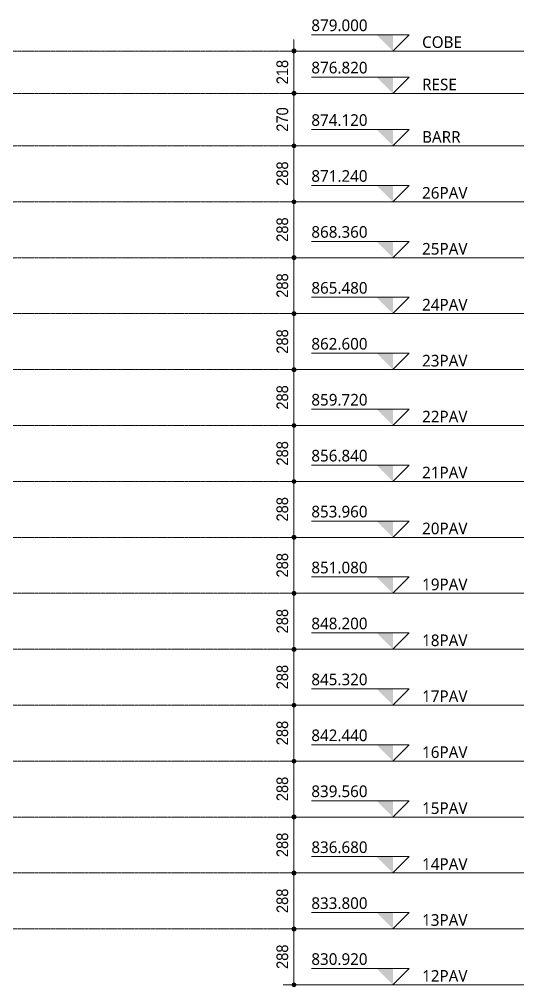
# Model space of a CAD drawing. Header units: centimetres. Extents: x -2198 to 42786, y -3196 to 88064.
# Drawn here: x 31723 to 34317, y 83103 to 88064 of the extents above; entities that cross this region are included whole.
import ezdxf

# ---------------------------------------------------------------- set-up
doc = ezdxf.new("R2010")
doc.units = ezdxf.units.CM
doc.linetypes.add('Centro', pattern=[3.175, 0.635, -0.47625, 1.5875, -0.47625])
for name, color, linetype, lineweight in [('A-ANNO-DIMS', 7, 'Continuous', 9), ('A-ANNO-DIMS-400', 7, 'Continuous', 9), ('A-FLOR-LEVL', 7, 'Continuous', 9)]:
    doc.layers.add(name, color=color, linetype=linetype, lineweight=lineweight)
doc.styles.add('Arial_4', font='arial.ttf', dxfattribs={"width": 0.9, "height": 60})
doc.styles.add('Gadugi_7', font='gadugi.ttf', dxfattribs={"height": 60})
doc.dimstyles.new('PED_1_5mm_ESQ_4', dxfattribs={"dimscale": 30.48, "dimtxt": 61.215564, "dimasz": 2.624672, "dimexe": 1.968504, "dimexo": 1.968504, "dimgap": 0.393701, "dimtad": 1, "dimdec": 1, "dimrnd": 0.5, "dimdsep": 46, "dimtxsty": 'Arial_4', "dimblk1": 'DOTSMALL', "dimblk2": 'DOTSMALL', "dimsah": 1, "dimcen": 0.09, "dimdle": 1.968504, "dimazin": 0, "dimtfac": 1, "dimtdec": 4, "dimtix": 1, "dimtmove": 0, "dimatfit": 3, "dimfxl": 1, "dimtvp": 1, "dimtolj": 1, "dimtzin": 0, "dimarcsym": 2})

# ---------------------------------------------------------------- blocks, each defined once
blk = doc.blocks.new('Nível - NÍVEL - CORTE ESQUEMÁTICO-903305-CT E 002 - CRT ESQ')
at = {"layer": 'A-FLOR-LEVL'}
blk.add_hatch(color=256, dxfattribs=at).paths.add_polyline_path([(3332.7, 79594.1), (3332.7, 79510.1), (3248.6, 79594.1)], flags=0)
for p, q in [((2914.4, 79594.1), (3416.7, 79594.1)), ((3332.7, 79510.1), (3416.7, 79594.1)), ((2768.3, 79510.1), (4005.3, 79510.1))]:
    blk.add_line(p, q, dxfattribs=at)
blk = doc.blocks.new('DIMBLOCK367-CT E 002 - CRT ESQ')
at = {"layer": 'A-ANNO-DIMS-400'}
h = blk.add_hatch(color=256, dxfattribs=at)
edge = h.paths.add_edge_path(flags=0)
edge.add_arc((33135.4, 87900), 10, 0, 360)
h = blk.add_hatch(color=256, dxfattribs=at)
edge = h.paths.add_edge_path(flags=0)
edge.add_arc((33135.4, 87682), 10, 0, 360)
for p, q in [((33135.4, 87960), (33135.4, 87682)), ((33089.6, 87900), (33195.4, 87900)), ((33135.4, 87900), (33089.6, 87900)), ((33089.6, 87682), (33195.4, 87682)), ((33135.4, 87682), (33089.6, 87682))]:
    blk.add_line(p, q, dxfattribs=at)
for centre in [(33135.4, 87900), (33135.4, 87682)]:
    blk.add_circle(centre, 10, dxfattribs=at)
at = {"layer": 'A-ANNO-DIMS-400', "color": 0, "insert": (33045.5, 87728.8), "char_height": 60, "width": 149.178, "attachment_point": 1, "rotation": 90, "line_spacing_factor": 0.941778, "style": 'Arial_4'}
blk.add_mtext('218', dxfattribs=at)
blk = doc.blocks.new('_DotSmall')
at = {"color": 0, "linetype": 'ByBlock', "const_width": 0.5}
blk.add_lwpolyline([(-0.0625, 0, 1), (0.0625, 0, 1)], format="xyb", close=True, dxfattribs=at)
blk = doc.blocks.new('DIMBLOCK368-CT E 002 - CRT ESQ')
at = {"layer": 'A-ANNO-DIMS-400'}
h = blk.add_hatch(color=256, dxfattribs=at)
edge = h.paths.add_edge_path(flags=0)
edge.add_arc((33135.4, 87682), 10, 0, 360)
h = blk.add_hatch(color=256, dxfattribs=at)
edge = h.paths.add_edge_path(flags=0)
edge.add_arc((33135.4, 87412), 10, 0, 360)
for p, q in [((33089.6, 87682), (33195.4, 87682)), ((33135.4, 87682), (33089.6, 87682)), ((33135.4, 87682), (33135.4, 87412)), ((33089.6, 87412), (33195.4, 87412)), ((33135.4, 87412), (33089.6, 87412))]:
    blk.add_line(p, q, dxfattribs=at)
for centre in [(33135.4, 87682), (33135.4, 87412)]:
    blk.add_circle(centre, 10, dxfattribs=at)
at = {"layer": 'A-ANNO-DIMS-400', "color": 0, "insert": (33045.5, 87484.8), "char_height": 60, "width": 149.178, "attachment_point": 1, "rotation": 90, "line_spacing_factor": 0.941778, "style": 'Arial_4'}
blk.add_mtext('270', dxfattribs=at)
blk = doc.blocks.new('DIMBLOCK369-CT E 002 - CRT ESQ')
at = {"layer": 'A-ANNO-DIMS-400'}
h = blk.add_hatch(color=256, dxfattribs=at)
edge = h.paths.add_edge_path(flags=0)
edge.add_arc((33135.4, 87412), 10, 0, 360)
h = blk.add_hatch(color=256, dxfattribs=at)
edge = h.paths.add_edge_path(flags=0)
edge.add_arc((33135.4, 87124), 10, 0, 360)
for p, q in [((33089.6, 87412), (33195.4, 87412)), ((33135.4, 87412), (33089.6, 87412)), ((33135.4, 87412), (33135.4, 87124)), ((33089.6, 87124), (33195.4, 87124)), ((33135.4, 87124), (33089.6, 87124))]:
    blk.add_line(p, q, dxfattribs=at)
for centre in [(33135.4, 87412), (33135.4, 87124)]:
    blk.add_circle(centre, 10, dxfattribs=at)
at = {"layer": 'A-ANNO-DIMS-400', "color": 0, "insert": (33045.5, 87205.8), "char_height": 60, "width": 149.178, "attachment_point": 1, "rotation": 90, "line_spacing_factor": 0.941778, "style": 'Arial_4'}
blk.add_mtext('288', dxfattribs=at)
blk = doc.blocks.new('DIMBLOCK370-CT E 002 - CRT ESQ')
at = {"layer": 'A-ANNO-DIMS-400'}
h = blk.add_hatch(color=256, dxfattribs=at)
edge = h.paths.add_edge_path(flags=0)
edge.add_arc((33135.4, 87124), 10, 0, 360)
h = blk.add_hatch(color=256, dxfattribs=at)
edge = h.paths.add_edge_path(flags=0)
edge.add_arc((33135.4, 86836), 10, 0, 360)
for p, q in [((33089.6, 87124), (33195.4, 87124)), ((33135.4, 87124), (33089.6, 87124)), ((33135.4, 87124), (33135.4, 86836)), ((33089.6, 86836), (33195.4, 86836)), ((33135.4, 86836), (33089.6, 86836))]:
    blk.add_line(p, q, dxfattribs=at)
for centre in [(33135.4, 87124), (33135.4, 86836)]:
    blk.add_circle(centre, 10, dxfattribs=at)
at = {"layer": 'A-ANNO-DIMS-400', "color": 0, "insert": (33045.5, 86917.8), "char_height": 60, "width": 149.178, "attachment_point": 1, "rotation": 90, "line_spacing_factor": 0.941778, "style": 'Arial_4'}
blk.add_mtext('288', dxfattribs=at)
blk = doc.blocks.new('DIMBLOCK371-CT E 002 - CRT ESQ')
at = {"layer": 'A-ANNO-DIMS-400'}
h = blk.add_hatch(color=256, dxfattribs=at)
edge = h.paths.add_edge_path(flags=0)
edge.add_arc((33135.4, 86836), 10, 0, 360)
h = blk.add_hatch(color=256, dxfattribs=at)
edge = h.paths.add_edge_path(flags=0)
edge.add_arc((33135.4, 86548), 10, 0, 360)
for p, q in [((33089.6, 86836), (33195.4, 86836)), ((33135.4, 86836), (33089.6, 86836)), ((33135.4, 86836), (33135.4, 86548)), ((33089.6, 86548), (33195.4, 86548)), ((33135.4, 86548), (33089.6, 86548))]:
    blk.add_line(p, q, dxfattribs=at)
for centre in [(33135.4, 86836), (33135.4, 86548)]:
    blk.add_circle(centre, 10, dxfattribs=at)
at = {"layer": 'A-ANNO-DIMS-400', "color": 0, "insert": (33045.5, 86629.8), "char_height": 60, "width": 149.178, "attachment_point": 1, "rotation": 90, "line_spacing_factor": 0.941778, "style": 'Arial_4'}
blk.add_mtext('288', dxfattribs=at)
blk = doc.blocks.new('DIMBLOCK372-CT E 002 - CRT ESQ')
at = {"layer": 'A-ANNO-DIMS-400'}
h = blk.add_hatch(color=256, dxfattribs=at)
edge = h.paths.add_edge_path(flags=0)
edge.add_arc((33135.4, 86548), 10, 0, 360)
h = blk.add_hatch(color=256, dxfattribs=at)
edge = h.paths.add_edge_path(flags=0)
edge.add_arc((33135.4, 86260), 10, 0, 360)
for p, q in [((33089.6, 86548), (33195.4, 86548)), ((33135.4, 86548), (33089.6, 86548)), ((33135.4, 86548), (33135.4, 86260)), ((33089.6, 86260), (33195.4, 86260)), ((33135.4, 86260), (33089.6, 86260))]:
    blk.add_line(p, q, dxfattribs=at)
for centre in [(33135.4, 86548), (33135.4, 86260)]:
    blk.add_circle(centre, 10, dxfattribs=at)
at = {"layer": 'A-ANNO-DIMS-400', "color": 0, "insert": (33045.5, 86341.8), "char_height": 60, "width": 149.178, "attachment_point": 1, "rotation": 90, "line_spacing_factor": 0.941778, "style": 'Arial_4'}
blk.add_mtext('288', dxfattribs=at)
blk = doc.blocks.new('DIMBLOCK373-CT E 002 - CRT ESQ')
at = {"layer": 'A-ANNO-DIMS-400'}
h = blk.add_hatch(color=256, dxfattribs=at)
edge = h.paths.add_edge_path(flags=0)
edge.add_arc((33135.4, 86260), 10, 0, 360)
h = blk.add_hatch(color=256, dxfattribs=at)
edge = h.paths.add_edge_path(flags=0)
edge.add_arc((33135.4, 85972), 10, 0, 360)
for p, q in [((33089.6, 86260), (33195.4, 86260)), ((33135.4, 86260), (33089.6, 86260)), ((33135.4, 86260), (33135.4, 85972)), ((33089.6, 85972), (33195.4, 85972)), ((33135.4, 85972), (33089.6, 85972))]:
    blk.add_line(p, q, dxfattribs=at)
for centre in [(33135.4, 86260), (33135.4, 85972)]:
    blk.add_circle(centre, 10, dxfattribs=at)
at = {"layer": 'A-ANNO-DIMS-400', "color": 0, "insert": (33045.5, 86053.8), "char_height": 60, "width": 149.178, "attachment_point": 1, "rotation": 90, "line_spacing_factor": 0.941778, "style": 'Arial_4'}
blk.add_mtext('288', dxfattribs=at)
blk = doc.blocks.new('DIMBLOCK374-CT E 002 - CRT ESQ')
at = {"layer": 'A-ANNO-DIMS-400'}
h = blk.add_hatch(color=256, dxfattribs=at)
edge = h.paths.add_edge_path(flags=0)
edge.add_arc((33135.4, 85972), 10, 0, 360)
h = blk.add_hatch(color=256, dxfattribs=at)
edge = h.paths.add_edge_path(flags=0)
edge.add_arc((33135.4, 85684), 10, 0, 360)
for p, q in [((33089.6, 85972), (33195.4, 85972)), ((33135.4, 85972), (33089.6, 85972)), ((33135.4, 85972), (33135.4, 85684)), ((33089.6, 85684), (33195.4, 85684)), ((33135.4, 85684), (33089.6, 85684))]:
    blk.add_line(p, q, dxfattribs=at)
for centre in [(33135.4, 85972), (33135.4, 85684)]:
    blk.add_circle(centre, 10, dxfattribs=at)
at = {"layer": 'A-ANNO-DIMS-400', "color": 0, "insert": (33045.5, 85765.8), "char_height": 60, "width": 149.178, "attachment_point": 1, "rotation": 90, "line_spacing_factor": 0.941778, "style": 'Arial_4'}
blk.add_mtext('288', dxfattribs=at)
blk = doc.blocks.new('DIMBLOCK375-CT E 002 - CRT ESQ')
at = {"layer": 'A-ANNO-DIMS-400'}
h = blk.add_hatch(color=256, dxfattribs=at)
edge = h.paths.add_edge_path(flags=0)
edge.add_arc((33135.4, 85684), 10, 0, 360)
h = blk.add_hatch(color=256, dxfattribs=at)
edge = h.paths.add_edge_path(flags=0)
edge.add_arc((33135.4, 85396), 10, 0, 360)
for p, q in [((33089.6, 85684), (33195.4, 85684)), ((33135.4, 85684), (33089.6, 85684)), ((33135.4, 85684), (33135.4, 85396)), ((33089.6, 85396), (33195.4, 85396)), ((33135.4, 85396), (33089.6, 85396))]:
    blk.add_line(p, q, dxfattribs=at)
for centre in [(33135.4, 85684), (33135.4, 85396)]:
    blk.add_circle(centre, 10, dxfattribs=at)
at = {"layer": 'A-ANNO-DIMS-400', "color": 0, "insert": (33045.5, 85477.8), "char_height": 60, "width": 149.178, "attachment_point": 1, "rotation": 90, "line_spacing_factor": 0.941778, "style": 'Arial_4'}
blk.add_mtext('288', dxfattribs=at)
blk = doc.blocks.new('DIMBLOCK376-CT E 002 - CRT ESQ')
at = {"layer": 'A-ANNO-DIMS-400'}
h = blk.add_hatch(color=256, dxfattribs=at)
edge = h.paths.add_edge_path(flags=0)
edge.add_arc((33135.4, 85396), 10, 0, 360)
h = blk.add_hatch(color=256, dxfattribs=at)
edge = h.paths.add_edge_path(flags=0)
edge.add_arc((33135.4, 85108), 10, 0, 360)
for p, q in [((33089.6, 85396), (33195.4, 85396)), ((33135.4, 85396), (33089.6, 85396)), ((33135.4, 85396), (33135.4, 85108)), ((33089.6, 85108), (33195.4, 85108)), ((33135.4, 85108), (33089.6, 85108))]:
    blk.add_line(p, q, dxfattribs=at)
for centre in [(33135.4, 85396), (33135.4, 85108)]:
    blk.add_circle(centre, 10, dxfattribs=at)
at = {"layer": 'A-ANNO-DIMS-400', "color": 0, "insert": (33045.5, 85189.8), "char_height": 60, "width": 149.178, "attachment_point": 1, "rotation": 90, "line_spacing_factor": 0.941778, "style": 'Arial_4'}
blk.add_mtext('288', dxfattribs=at)
blk = doc.blocks.new('DIMBLOCK377-CT E 002 - CRT ESQ')
at = {"layer": 'A-ANNO-DIMS-400'}
h = blk.add_hatch(color=256, dxfattribs=at)
edge = h.paths.add_edge_path(flags=0)
edge.add_arc((33135.4, 85108), 10, 0, 360)
h = blk.add_hatch(color=256, dxfattribs=at)
edge = h.paths.add_edge_path(flags=0)
edge.add_arc((33135.4, 84820), 10, 0, 360)
for p, q in [((33089.6, 85108), (33195.4, 85108)), ((33135.4, 85108), (33089.6, 85108)), ((33135.4, 85108), (33135.4, 84820)), ((33089.6, 84820), (33195.4, 84820)), ((33135.4, 84820), (33089.6, 84820))]:
    blk.add_line(p, q, dxfattribs=at)
for centre in [(33135.4, 85108), (33135.4, 84820)]:
    blk.add_circle(centre, 10, dxfattribs=at)
at = {"layer": 'A-ANNO-DIMS-400', "color": 0, "insert": (33045.5, 84901.8), "char_height": 60, "width": 149.178, "attachment_point": 1, "rotation": 90, "line_spacing_factor": 0.941778, "style": 'Arial_4'}
blk.add_mtext('288', dxfattribs=at)
blk = doc.blocks.new('DIMBLOCK378-CT E 002 - CRT ESQ')
at = {"layer": 'A-ANNO-DIMS-400'}
h = blk.add_hatch(color=256, dxfattribs=at)
edge = h.paths.add_edge_path(flags=0)
edge.add_arc((33135.4, 84820), 10, 0, 360)
h = blk.add_hatch(color=256, dxfattribs=at)
edge = h.paths.add_edge_path(flags=0)
edge.add_arc((33135.4, 84532), 10, 0, 360)
for p, q in [((33089.6, 84820), (33195.4, 84820)), ((33135.4, 84820), (33089.6, 84820)), ((33135.4, 84820), (33135.4, 84532)), ((33089.6, 84532), (33195.4, 84532)), ((33135.4, 84532), (33089.6, 84532))]:
    blk.add_line(p, q, dxfattribs=at)
for centre in [(33135.4, 84820), (33135.4, 84532)]:
    blk.add_circle(centre, 10, dxfattribs=at)
at = {"layer": 'A-ANNO-DIMS-400', "color": 0, "insert": (33045.5, 84613.8), "char_height": 60, "width": 149.178, "attachment_point": 1, "rotation": 90, "line_spacing_factor": 0.941778, "style": 'Arial_4'}
blk.add_mtext('288', dxfattribs=at)
blk = doc.blocks.new('DIMBLOCK379-CT E 002 - CRT ESQ')
at = {"layer": 'A-ANNO-DIMS-400'}
h = blk.add_hatch(color=256, dxfattribs=at)
edge = h.paths.add_edge_path(flags=0)
edge.add_arc((33135.4, 84532), 10, 0, 360)
h = blk.add_hatch(color=256, dxfattribs=at)
edge = h.paths.add_edge_path(flags=0)
edge.add_arc((33135.4, 84244), 10, 0, 360)
for p, q in [((33089.6, 84532), (33195.4, 84532)), ((33135.4, 84532), (33089.6, 84532)), ((33135.4, 84532), (33135.4, 84244)), ((33089.6, 84244), (33195.4, 84244)), ((33135.4, 84244), (33089.6, 84244))]:
    blk.add_line(p, q, dxfattribs=at)
for centre in [(33135.4, 84532), (33135.4, 84244)]:
    blk.add_circle(centre, 10, dxfattribs=at)
at = {"layer": 'A-ANNO-DIMS-400', "color": 0, "insert": (33045.5, 84325.8), "char_height": 60, "width": 149.178, "attachment_point": 1, "rotation": 90, "line_spacing_factor": 0.941778, "style": 'Arial_4'}
blk.add_mtext('288', dxfattribs=at)
blk = doc.blocks.new('DIMBLOCK380-CT E 002 - CRT ESQ')
at = {"layer": 'A-ANNO-DIMS-400'}
h = blk.add_hatch(color=256, dxfattribs=at)
edge = h.paths.add_edge_path(flags=0)
edge.add_arc((33135.4, 84244), 10, 0, 360)
h = blk.add_hatch(color=256, dxfattribs=at)
edge = h.paths.add_edge_path(flags=0)
edge.add_arc((33135.4, 83956), 10, 0, 360)
for p, q in [((33089.6, 84244), (33195.4, 84244)), ((33135.4, 84244), (33089.6, 84244)), ((33135.4, 84244), (33135.4, 83956)), ((33089.6, 83956), (33195.4, 83956)), ((33135.4, 83956), (33089.6, 83956))]:
    blk.add_line(p, q, dxfattribs=at)
for centre in [(33135.4, 84244), (33135.4, 83956)]:
    blk.add_circle(centre, 10, dxfattribs=at)
at = {"layer": 'A-ANNO-DIMS-400', "color": 0, "insert": (33045.5, 84037.8), "char_height": 60, "width": 149.178, "attachment_point": 1, "rotation": 90, "line_spacing_factor": 0.941778, "style": 'Arial_4'}
blk.add_mtext('288', dxfattribs=at)
blk = doc.blocks.new('DIMBLOCK381-CT E 002 - CRT ESQ')
at = {"layer": 'A-ANNO-DIMS-400'}
h = blk.add_hatch(color=256, dxfattribs=at)
edge = h.paths.add_edge_path(flags=0)
edge.add_arc((33135.4, 83956), 10, 0, 360)
h = blk.add_hatch(color=256, dxfattribs=at)
edge = h.paths.add_edge_path(flags=0)
edge.add_arc((33135.4, 83668), 10, 0, 360)
for p, q in [((33089.6, 83956), (33195.4, 83956)), ((33135.4, 83956), (33089.6, 83956)), ((33135.4, 83956), (33135.4, 83668)), ((33089.6, 83668), (33195.4, 83668)), ((33135.4, 83668), (33089.6, 83668))]:
    blk.add_line(p, q, dxfattribs=at)
for centre in [(33135.4, 83956), (33135.4, 83668)]:
    blk.add_circle(centre, 10, dxfattribs=at)
at = {"layer": 'A-ANNO-DIMS-400', "color": 0, "insert": (33045.5, 83749.8), "char_height": 60, "width": 149.178, "attachment_point": 1, "rotation": 90, "line_spacing_factor": 0.941778, "style": 'Arial_4'}
blk.add_mtext('288', dxfattribs=at)
blk = doc.blocks.new('DIMBLOCK382-CT E 002 - CRT ESQ')
at = {"layer": 'A-ANNO-DIMS-400'}
h = blk.add_hatch(color=256, dxfattribs=at)
edge = h.paths.add_edge_path(flags=0)
edge.add_arc((33135.4, 83668), 10, 0, 360)
h = blk.add_hatch(color=256, dxfattribs=at)
edge = h.paths.add_edge_path(flags=0)
edge.add_arc((33135.4, 83380), 10, 0, 360)
for p, q in [((33089.6, 83668), (33195.4, 83668)), ((33135.4, 83668), (33089.6, 83668)), ((33135.4, 83668), (33135.4, 83380)), ((33089.6, 83380), (33195.4, 83380)), ((33135.4, 83380), (33089.6, 83380))]:
    blk.add_line(p, q, dxfattribs=at)
for centre in [(33135.4, 83668), (33135.4, 83380)]:
    blk.add_circle(centre, 10, dxfattribs=at)
at = {"layer": 'A-ANNO-DIMS-400', "color": 0, "insert": (33045.5, 83461.8), "char_height": 60, "width": 149.178, "attachment_point": 1, "rotation": 90, "line_spacing_factor": 0.941778, "style": 'Arial_4'}
blk.add_mtext('288', dxfattribs=at)
blk = doc.blocks.new('DIMBLOCK383-CT E 002 - CRT ESQ')
at = {"layer": 'A-ANNO-DIMS-400'}
h = blk.add_hatch(color=256, dxfattribs=at)
edge = h.paths.add_edge_path(flags=0)
edge.add_arc((33135.4, 83380), 10, 0, 360)
h = blk.add_hatch(color=256, dxfattribs=at)
edge = h.paths.add_edge_path(flags=0)
edge.add_arc((33135.4, 83092), 10, 0, 360)
for p, q in [((33089.6, 83380), (33195.4, 83380)), ((33135.4, 83380), (33089.6, 83380)), ((33135.4, 83380), (33135.4, 83092)), ((33089.6, 83092), (33195.4, 83092)), ((33135.4, 83092), (33089.6, 83092))]:
    blk.add_line(p, q, dxfattribs=at)
for centre in [(33135.4, 83380), (33135.4, 83092)]:
    blk.add_circle(centre, 10, dxfattribs=at)
at = {"layer": 'A-ANNO-DIMS-400', "color": 0, "insert": (33045.5, 83173.8), "char_height": 60, "width": 149.178, "attachment_point": 1, "rotation": 90, "line_spacing_factor": 0.941778, "style": 'Arial_4'}
blk.add_mtext('288', dxfattribs=at)

msp = doc.modelspace()

# ---------------------------------------------------------------- linework, layer by layer
at = {"layer": 'A-FLOR-LEVL', "linetype": 'Centro'}
for p, q in [((28066.61, 87900), (33615.18, 87900)), ((28066.61, 87682), (33615.18, 87682)), ((28066.61, 87412), (33615.18, 87412)), ((28066.61, 87124), (33615.18, 87124)), ((28066.61, 86836), (33615.18, 86836)), ((28066.61, 86548), (33615.18, 86548)), ((28066.61, 86260), (33615.18, 86260)), ((28066.61, 85972), (33615.18, 85972)), ((28066.61, 85684), (33615.18, 85684)), ((28066.61, 85396), (33615.18, 85396)), ((28066.61, 85108), (33615.18, 85108)), ((28066.61, 84820), (33615.18, 84820)), ((28066.61, 84532), (33615.18, 84532)), ((28066.61, 84244), (33615.18, 84244)), ((28066.61, 83956), (33615.18, 83956)), ((28066.61, 83668), (33615.18, 83668)), ((28066.61, 83380), (33615.18, 83380))]:
    msp.add_line(p, q, dxfattribs=at)

# ---------------------------------------------------------------- block references
at = {"layer": 'A-FLOR-LEVL'}
for p in [(30311.92, 8390), (30311.92, 8172), (30311.92, 7902), (30311.92, 7614), (30311.92, 7326), (30311.92, 7038), (30311.92, 6750), (30311.92, 6462), (30311.92, 6174), (30311.92, 5886), (30311.92, 5598), (30311.92, 5310), (30311.92, 5022), (30311.92, 4734), (30311.92, 4446), (30311.92, 4158), (30311.92, 3870), (30311.92, 3582)]:
    msp.add_blockref('Nível - NÍVEL - CORTE ESQUEMÁTICO-903305-CT E 002 - CRT ESQ', p, dxfattribs=at)

# ---------------------------------------------------------------- texts
at = {"layer": 'A-FLOR-LEVL', "char_height": 60, "attachment_point": 1, "style": 'Gadugi_7'}
for s, insert, width in [('879.000', (33224.82, 88062.86), 349.5357), ('COBE', (33794.51, 87976.05), 250.1265), ('876.820', (33224.82, 87844.85), 349.5357), ('RESE', (33794.51, 87758.04), 218.059), ('874.120', (33224.82, 87574.86), 349.5357), ('BARR', (33794.51, 87488.05), 246.9197), ('871.240', (33224.82, 87286.85), 349.5357), ('26PAV', (33794.51, 87200.04), 298.2277), ('868.360', (33224.82, 86998.85), 349.5357), ('25PAV', (33794.51, 86912.04), 298.2277), ('865.480', (33224.82, 86710.85), 349.5357), ('24PAV', (33794.51, 86624.04), 298.2277), ('862.600', (33224.82, 86422.85), 349.5357), ('23PAV', (33794.51, 86336.04), 298.2277), ('859.720', (33224.82, 86134.85), 349.5357), ('22PAV', (33794.51, 86048.04), 298.2277), ('856.840', (33224.82, 85846.85), 349.5357), ('21PAV', (33794.51, 85760.04), 298.2277), ('853.960', (33224.82, 85558.85), 349.5357), ('20PAV', (33794.51, 85472.04), 298.2277), ('851.080', (33224.82, 85270.85), 349.5357), ('19PAV', (33794.51, 85184.04), 298.2277), ('848.200', (33224.82, 84982.85), 349.5357), ('18PAV', (33794.51, 84896.04), 298.2277), ('845.320', (33224.82, 84694.85), 349.5357), ('17PAV', (33794.51, 84608.04), 298.2277), ('842.440', (33224.82, 84406.85), 349.5357), ('16PAV', (33794.51, 84320.04), 298.2277), ('839.560', (33224.82, 84118.85), 349.5357), ('15PAV', (33794.51, 84032.04), 298.2277), ('836.680', (33224.82, 83830.85), 349.5357), ('14PAV', (33794.51, 83744.04), 298.2277), ('833.800', (33224.82, 83542.85), 349.5357), ('13PAV', (33794.51, 83456.04), 298.2277), ('830.920', (33224.82, 83254.85), 349.5357), ('12PAV', (33794.51, 83168.04), 298.2277)]:
    msp.add_mtext(s, dxfattribs=dict(at, insert=insert, width=width))

# ---------------------------------------------------------------- dimensions: what is measured, and where the dimension line sits
at = {"layer": 'A-ANNO-DIMS'}
for base, p1, p2, override, picture, middle in [((33135.43, 87682), (33149.57, 87900), (33149.57, 87682), {"dimpost": '<>', "dimfxl": 218.004}, 'DIMBLOCK367-CT E 002 - CRT ESQ', (33092.79, 87791)), ((33135.43, 87412), (33149.57, 87682), (33149.57, 87412), {"dimpost": '<>', "dimfxl": 269.996}, 'DIMBLOCK368-CT E 002 - CRT ESQ', (33092.79, 87547)), ((33135.43, 87124), (33149.57, 87412), (33149.57, 87124), {"dimpost": '<>', "dimfxl": 288.004}, 'DIMBLOCK369-CT E 002 - CRT ESQ', (33092.79, 87268)), ((33135.43, 86836), (33149.57, 87124), (33149.57, 86836), {"dimpost": '<>', "dimfxl": 288}, 'DIMBLOCK370-CT E 002 - CRT ESQ', (33092.79, 86980)), ((33135.43, 86548), (33149.57, 86836), (33149.57, 86548), {"dimpost": '<>', "dimfxl": 288}, 'DIMBLOCK371-CT E 002 - CRT ESQ', (33092.79, 86692)), ((33135.43, 86260), (33149.57, 86548), (33149.57, 86260), {"dimpost": '<>', "dimfxl": 288}, 'DIMBLOCK372-CT E 002 - CRT ESQ', (33092.79, 86404)), ((33135.43, 85972), (33149.57, 86260), (33149.57, 85972), {"dimpost": '<>', "dimfxl": 288}, 'DIMBLOCK373-CT E 002 - CRT ESQ', (33092.79, 86116)), ((33135.43, 85684), (33149.57, 85972), (33149.57, 85684), {"dimpost": '<>', "dimfxl": 288}, 'DIMBLOCK374-CT E 002 - CRT ESQ', (33092.79, 85828)), ((33135.43, 85396), (33149.57, 85684), (33149.57, 85396), {"dimpost": '<>', "dimfxl": 288}, 'DIMBLOCK375-CT E 002 - CRT ESQ', (33092.79, 85540)), ((33135.43, 85108), (33149.57, 85396), (33149.57, 85108), {"dimpost": '<>', "dimfxl": 288}, 'DIMBLOCK376-CT E 002 - CRT ESQ', (33092.79, 85252)), ((33135.43, 84820), (33149.57, 85108), (33149.57, 84820), {"dimpost": '<>', "dimfxl": 288}, 'DIMBLOCK377-CT E 002 - CRT ESQ', (33092.79, 84964)), ((33135.43, 84532), (33149.57, 84820), (33149.57, 84532), {"dimpost": '<>', "dimfxl": 288}, 'DIMBLOCK378-CT E 002 - CRT ESQ', (33092.79, 84676)), ((33135.43, 84244), (33149.57, 84532), (33149.57, 84244), {"dimpost": '<>', "dimfxl": 288}, 'DIMBLOCK379-CT E 002 - CRT ESQ', (33092.79, 84388)), ((33135.43, 83956), (33149.57, 84244), (33149.57, 83956), {"dimpost": '<>', "dimfxl": 288}, 'DIMBLOCK380-CT E 002 - CRT ESQ', (33092.79, 84100)), ((33135.43, 83668), (33149.57, 83956), (33149.57, 83668), {"dimpost": '<>', "dimfxl": 287.999}, 'DIMBLOCK381-CT E 002 - CRT ESQ', (33092.79, 83812)), ((33135.43, 83380), (33149.57, 83668), (33149.57, 83380), {"dimpost": '<>', "dimfxl": 288}, 'DIMBLOCK382-CT E 002 - CRT ESQ', (33092.79, 83524)), ((33135.43, 83092), (33149.57, 83380), (33149.57, 83092), {"dimpost": '<>', "dimfxl": 288}, 'DIMBLOCK383-CT E 002 - CRT ESQ', (33092.79, 83236))]:
    dim = msp.add_linear_dim(base=base, p1=p1, p2=p2, angle=90, dimstyle='PED_1_5mm_ESQ_4', override=override, dxfattribs=at)
    dim.commit()
    dim.dimension.update_dxf_attribs({"geometry": picture, "text_midpoint": middle})

doc.saveas('drawing.dxf')
